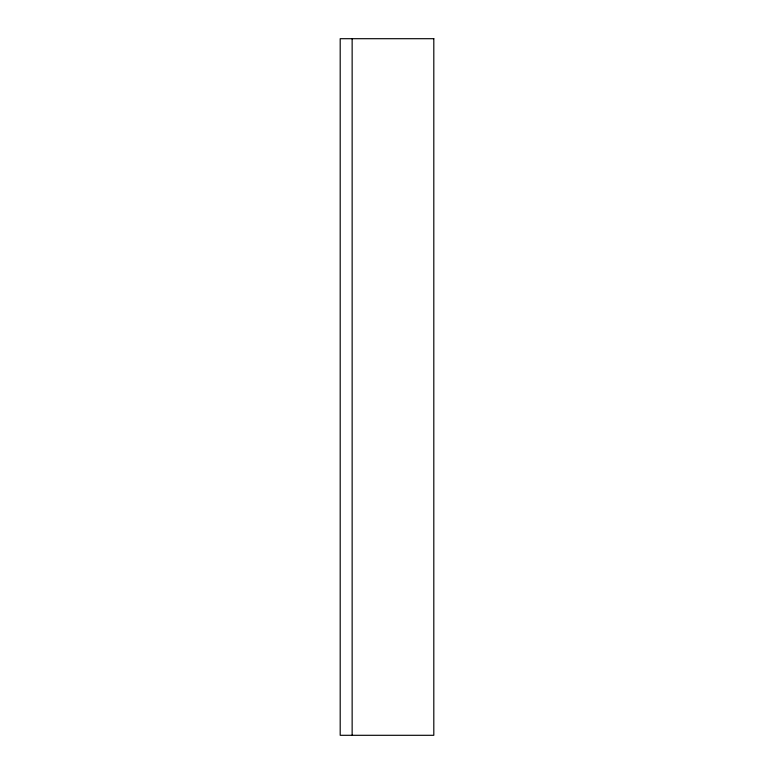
<?xml version="1.0" encoding="UTF-8"?>
<svg xmlns="http://www.w3.org/2000/svg" width="774" height="774" viewBox="0 0 774 774"><rect width="100%" height="100%" fill="white"/><g stroke="black" fill="none" stroke-linecap="round" stroke-linejoin="round"><path stroke-width="1.16" d="M352.141 38.7L352.141 735.3M433.808 38.7L340.192 38.7L340.192 735.3L433.808 735.3L433.808 38.7"/></g></svg>
